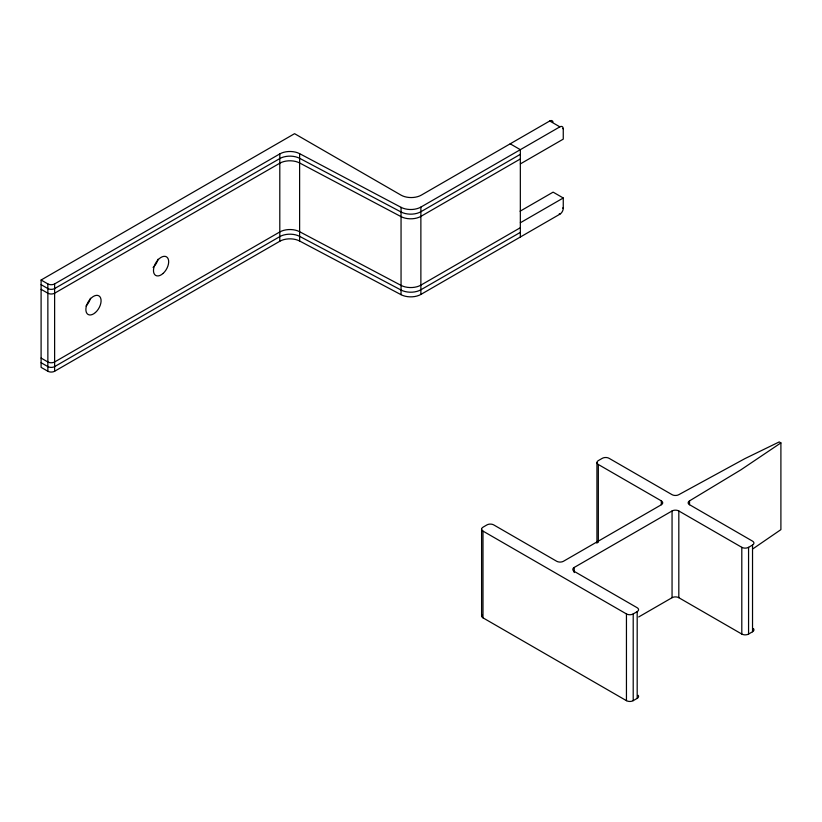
<?xml version="1.0" encoding="UTF-8"?>
<svg xmlns="http://www.w3.org/2000/svg" width="822" height="822" viewBox="0 0 822 822"><rect width="100%" height="100%" fill="white"/><g stroke="black" fill="none" stroke-linecap="round" stroke-linejoin="round"><path stroke-width="1.23" d="M598.334 542.304L598.334 464.502A4.778 2.764 0 0 1 598.334 460.597L602.31 458.306A4.778 2.764 0 0 1 609.071 458.306L672.057 494.669A4.778 2.764 0 0 0 678.808 494.68L744.866 458.645L779.215 441.928L780.9 442.904L740.879 469.845L689.535 500.865L689.535 504.698L752.531 541.133A4.778 2.764 0 0 1 752.531 545.037L752.531 631.769L748.565 634.06A4.778 2.764 0 0 1 741.804 634.06L678.818 597.697A4.778 2.764 0 0 0 672.057 597.697L638.694 616.962M753.003 548.767L780.9 529.635L780.9 442.904M520.079 211.213L553.114 192.143L563.255 197.989L563.255 208.336A4.778 2.764 -60 0 1 559.874 214.193L420.874 294.44A14.334 8.282 0 0 1 401.054 294.687L299.619 241.01A14.334 8.282 0 0 0 279.799 241.257L54.622 371.256A4.778 2.764 0 0 1 47.861 371.256L41.1 367.362L41.1 280.014L294.574 133.678L401.033 195.133A14.334 8.282 0 0 0 421.306 195.133L549.733 120.988A4.778 2.764 -60 0 1 552.99 121.944M41.1 280.014L47.861 283.919A4.778 2.764 0 0 0 54.622 283.919L279.799 153.909A14.334 8.282 0 0 1 299.619 153.663L401.054 207.339A14.334 8.282 0 0 0 420.874 207.093L559.874 126.845A4.778 2.764 -60 0 1 563.255 128.797L563.255 139.134L520.336 163.917M520.336 154.32L420.874 211.737A14.334 8.282 0 0 1 401.054 211.994L299.619 158.307A14.334 8.282 0 0 0 279.799 158.564L54.622 288.563A4.778 2.764 0 0 1 47.861 288.563L41.1 284.659M520.336 158.965L420.874 216.392A14.334 8.282 0 0 1 401.054 216.638L299.619 162.962A14.334 8.282 0 0 0 279.799 163.208L54.622 293.207A4.778 2.764 0 0 1 47.861 293.207L41.1 289.313M520.336 222.772L563.255 197.989M520.336 227.725L420.874 285.142A14.334 8.282 0 0 1 401.054 285.388L299.619 231.712A14.334 8.282 0 0 0 279.799 231.958L54.622 361.968A4.778 2.764 0 0 1 47.861 361.968L41.1 358.063M520.336 232.369L420.874 289.786A14.334 8.282 0 0 1 401.054 290.043L299.619 236.356A14.334 8.282 0 0 0 279.799 236.613L54.622 366.612A4.778 2.764 0 0 1 47.861 366.612L41.1 362.708M574.188 572.564L574.188 567.468L672.057 510.965A4.778 2.764 0 0 1 678.818 510.965L741.804 547.329A4.778 2.764 0 0 0 748.565 547.329L752.531 545.037M598.334 464.502L661.32 500.865A4.778 2.764 0 0 1 661.32 504.77L563.46 561.272A4.778 2.764 0 0 1 556.699 561.272L493.714 524.898A4.778 2.764 0 0 0 486.953 524.898L482.987 527.2A4.778 2.764 0 0 0 482.987 531.094L626.446 613.931A4.778 2.764 0 0 0 633.207 613.931L637.184 611.64A4.778 2.764 0 0 0 637.184 607.735L574.188 571.362A4.778 2.764 0 0 1 574.188 567.468M482.134 614.589A4.778 2.764 0 0 0 482.987 617.836L626.446 700.663A4.778 2.764 0 0 0 633.207 700.663L637.184 698.371A4.778 2.764 0 0 0 638.18 695.309M549.733 120.988L559.874 126.845M562.618 128.427L563.255 128.797M510.195 143.819L520.336 149.676L520.336 237.013M562.618 207.966L563.255 208.336M559.237 213.823L559.874 214.193M748.565 547.329L748.565 634.06M741.804 547.329L741.804 634.06M678.818 510.965L678.818 597.697M672.057 510.965L672.057 597.697M661.32 500.865L661.32 504.698M637.184 611.64L637.184 698.371M633.207 613.931L633.207 700.663M626.446 613.931L626.446 700.663M596.936 462.55L596.936 543.26M482.987 531.094L482.987 617.836M481.589 529.152L481.589 615.884M420.874 207.093L420.874 294.44M401.054 207.339L401.054 294.687M299.619 153.663L299.619 241.01M279.799 153.909L279.799 241.257M54.622 283.919L54.622 371.256M47.861 283.919L47.861 371.256M158.06 259.228A10.758 6.206 -60 0 1 153.077 267.458M90.471 298.252A10.758 6.206 -60 0 1 86.002 305.99M753.373 628.532A4.778 2.764 0 0 1 752.531 631.769M689.545 504.77A4.778 2.764 0 0 1 689.535 500.865M163.044 273.469A10.758 6.206 -60 0 0 166.455 256.813A10.758 6.206 -60 0 0 153.735 268.095A10.758 6.206 -60 0 0 163.044 273.469M95.455 312.494A10.758 6.206 -60 0 0 98.866 295.838A10.758 6.206 -60 0 0 86.135 307.12A10.758 6.206 -60 0 0 95.455 312.494"/></g></svg>
